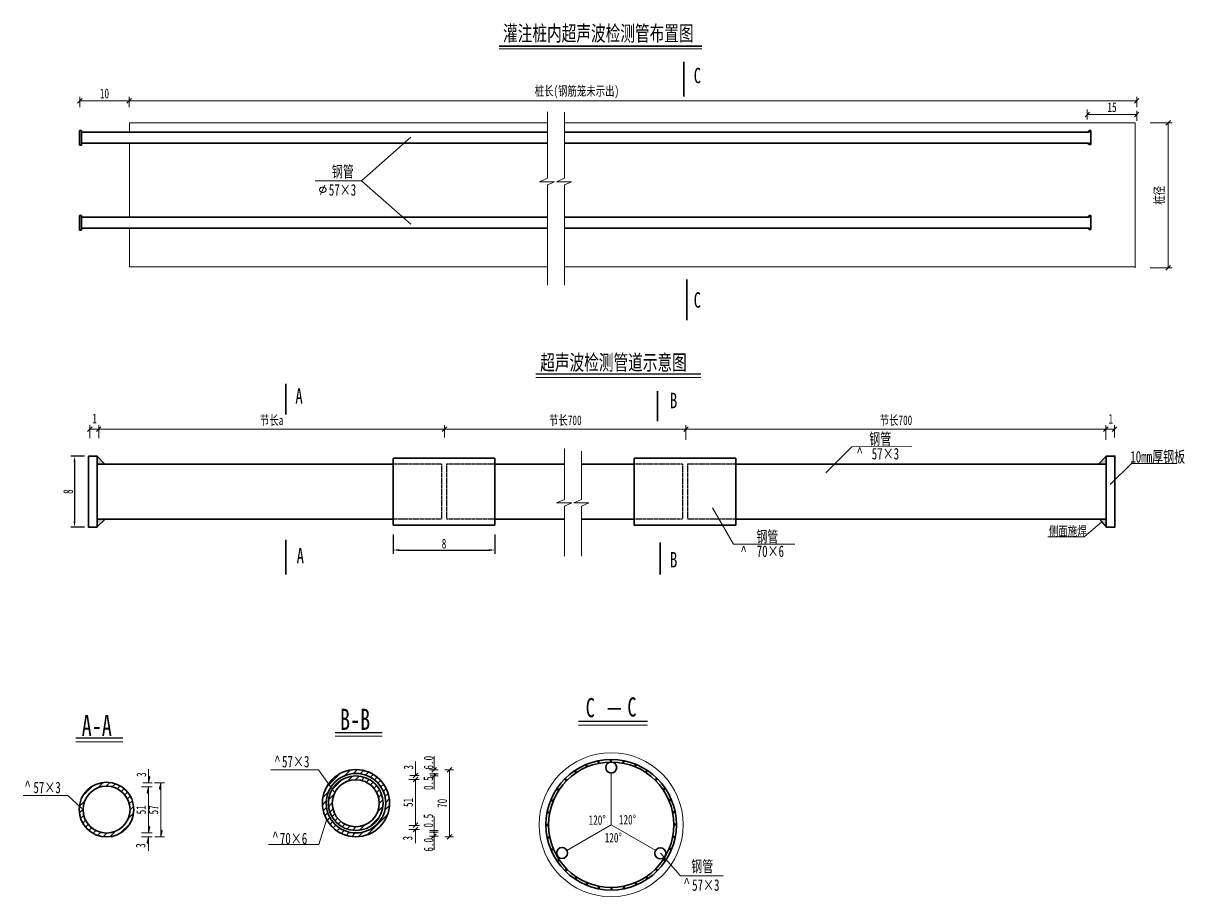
# Model space of a CAD drawing. Header units: millimetres. Extents: x 6150 to 57838, y -71710 to -30599.
# Drawn here: x 51759 to 52061.6, y -32619.8 to -32392.4 of the extents above; entities that cross this region are included whole.
import ezdxf
from ezdxf.enums import TextEntityAlignment as Align

# ---------------------------------------------------------------- set-up
doc = ezdxf.new("R2010")
doc.units = ezdxf.units.MM
doc.linetypes.add('DASHED', pattern=[19.05, 12.7, -6.35])
doc.layers.get('Defpoints').update_dxf_attribs({"color": 8, "lineweight": 15})
doc.layers.add('2', color=2, linetype='Continuous')
for name, color, linetype, lineweight in [('文字', 7, 'Continuous', 15), ('标注', 4, 'Continuous', 18), ('粗线', 3, 'Continuous', 35)]:
    doc.layers.add(name, color=color, linetype=linetype, lineweight=lineweight)
doc.styles.add('FSDB', font='fsdb_e.shx', dxfattribs={"width": 0.75, "bigfont": 'fsdb.shx'})
doc.styles.get("Standard").update_dxf_attribs({"font": '仿宋_GB2312.ttf', "width": 0.7})
doc.dimstyles.new('副本 1-150', dxfattribs={"dimscale": 0, "dimtxt": 2.5, "dimasz": 1.5, "dimexe": 1, "dimexo": 1, "dimgap": 0.4, "dimtad": 1, "dimdec": 0, "dimlfac": 0.1, "dimrnd": 0.1, "dimzin": 12, "dimdsep": 46, "dimtxsty": 'Standard', "dimcen": 2.5, "dimclrd": 256, "dimclre": 256, "dimclrt": 256, "dimadec": 4, "dimazin": 0, "dimtp": 2, "dimtm": 3, "dimtfac": 0.5, "dimtdec": 0, "dimtmove": 2, "dimatfit": 3, "dimfxl": 4, "dimfxlon": 1, "dimtvp": 0.7, "dimtolj": 1, "dimtzin": 12, "dimarcsym": 0})

# ---------------------------------------------------------------- blocks, each defined once
blk = doc.blocks.new('刘白')
blk.add_hatch(color=7).paths.add_polyline_path([(-0.8, 0.2), (-1, 0), (0, 0)])
at = {"color": 2}
blk.add_line((-1, 0), (-0.8, 0.2), dxfattribs=at)
at = {"color": 7}
for p, q in [((0, 0), (-1, 0)), ((-0.8, 0.2), (0, 0))]:
    blk.add_line(p, q, dxfattribs=at)
blk = doc.blocks.new('_Oblique')
at = {"color": 0, "linetype": 'ByBlock', "lineweight": -2}
blk.add_line((-0.5, -0.5), (0.5, 0.5), dxfattribs=at)
blk = doc.blocks.new('*D148')
at = {"lineweight": -2, "transparency": 16777216}
for p, q in [((51774.96, -32505.09), (51771.36, -32505.09)), ((51772.36, -32506.59), (51772.36, -32522.06)), ((51774.96, -32523.56), (51771.36, -32523.56))]:
    blk.add_line(p, q, dxfattribs=at)
at = {"transparency": 16777216}
for points in [[(51772.11, -32506.59), (51772.61, -32506.59), (51772.36, -32505.09)], [(51772.11, -32522.06), (51772.61, -32522.06), (51772.36, -32523.56)]]:
    blk.add_solid(points, dxfattribs=at)
at = {"layer": 'Defpoints', "color": 0, "transparency": 16777216}
for p in [(51775.96, -32505.09), (51772.36, -32523.56), (51775.96, -32523.56)]:
    blk.add_point(p, dxfattribs=at)
at = {"transparency": 16777216, "insert": (51770.7, -32514.33), "char_height": 2.503, "attachment_point": 5, "rotation": 90}
blk.add_mtext('\\A1;8', dxfattribs=at)
blk = doc.blocks.new('*D149')
at = {"lineweight": -2, "transparency": 16777216}
for p, q in [((51855.38, -32525.52), (51855.38, -32530.53)), ((51881.84, -32525.52), (51881.84, -32530.53)), ((51856.88, -32529.53), (51880.34, -32529.53))]:
    blk.add_line(p, q, dxfattribs=at)
at = {"transparency": 16777216}
for points in [[(51856.88, -32529.28), (51856.88, -32529.78), (51855.38, -32529.53)], [(51880.34, -32529.28), (51880.34, -32529.78), (51881.84, -32529.53)]]:
    blk.add_solid(points, dxfattribs=at)
at = {"layer": 'Defpoints', "color": 0, "transparency": 16777216}
for p in [(51855.38, -32522.77), (51881.84, -32523.08), (51881.84, -32529.53)]:
    blk.add_point(p, dxfattribs=at)
at = {"transparency": 16777216, "insert": (51868.61, -32527.88), "char_height": 2.503, "attachment_point": 5}
blk.add_mtext('\\A1;8', dxfattribs=at)

msp = doc.modelspace()

# ---------------------------------------------------------------- hatches: boundary and pattern name
at = {"layer": '文字'}
h = msp.add_hatch(color=256, dxfattribs=at)
h.paths.add_polyline_path([(51778.24, -32505.1), (51778.24, -32507.21), (51780.29, -32507.21)])
h.paths.add_polyline_path([(51778.24, -32523.52), (51780.31, -32521.46), (51778.24, -32521.46)])
h = msp.add_hatch(color=256, dxfattribs=at)
h.paths.add_polyline_path([(52039.12, -32507.21), (52041.1, -32507.21), (52041.1, -32505.09)])
h.paths.add_polyline_path([(52041.07, -32523.56), (52041.1, -32523.56), (52041.1, -32521.46), (52039.32, -32521.46)])
h = msp.add_hatch(dxfattribs=at)
h.set_pattern_fill('ANSI31', color=256, scale=10, style=0)
h.set_pattern_definition([(45, (52488.9945, -31881.9144), (-0.8838835, 0.8838835), [])])
h.paths.add_polyline_path([(51836.92, -32595.45, 1), (51854.42, -32595.45, 1)])
h.paths.add_polyline_path([(51853.42, -32595.45, -1), (51837.92, -32595.45, -1)], flags=16)
h = msp.add_hatch(dxfattribs=at)
h.set_pattern_fill('ANSI31', color=256, scale=10, style=0)
h.set_pattern_definition([(45, (52563.0448, -31878.8988), (-0.8838835, 0.8838835), [])])
h.paths.add_polyline_path([(51838.49, -32595.45, 1), (51852.74, -32595.45, 1)])
h.paths.add_polyline_path([(51851.74, -32595.45, -1), (51839.49, -32595.45, -1)], flags=16)
h = msp.add_hatch(dxfattribs=at)
h.set_pattern_fill('ANSI31', color=256, scale=10, style=0)
h.set_pattern_definition([(45, (52498.1192, -31880.5635), (-0.8838835, 0.8838835), [])])
h.paths.add_polyline_path([(51773.57, -32597.12, 1), (51787.82, -32597.12, 1)])
h.paths.add_polyline_path([(51786.82, -32597.12, -1), (51774.57, -32597.12, -1)], flags=16)
at = {"layer": '粗线'}
h = msp.add_hatch(dxfattribs=at)
h.set_pattern_fill('ANSI32', color=256, scale=0.01, style=0)
h.set_pattern_definition([(45, (-451880.57106, -3826263.82372), (-0.067351920908, 0.067351920908), []), (45, (-451880.52616, -3826263.82372), (-0.067351920908, 0.067351920908), [])])
h.paths.add_polyline_path([(52036.21, -32420.73), (52036.64, -32420.73), (52036.64, -32420.31)])
h = msp.add_hatch(dxfattribs=at)
h.set_pattern_fill('ANSI32', color=256, scale=0.01, style=0)
h.set_pattern_definition([(315, (-451880.57106, 3761419.53937), (-0.067351920908, -0.067351920908), []), (315, (-451880.52616, 3761419.53937), (-0.067351920908, -0.067351920908), [])])
h.paths.add_polyline_path([(52036.64, -32423.98), (52036.21, -32423.56), (52036.64, -32423.56)])
h = msp.add_hatch(dxfattribs=at)
h.set_pattern_fill('ANSI32', color=256, scale=0.01, style=0)
h.set_pattern_definition([(45, (-451880.57106, -3826285.9467), (-0.067351920908, 0.067351920908), []), (45, (-451880.52616, -3826285.9467), (-0.067351920908, 0.067351920908), [])])
h.paths.add_polyline_path([(52036.64, -32442.43), (52036.21, -32442.85), (52036.64, -32442.85)])
h = msp.add_hatch(dxfattribs=at)
h.set_pattern_fill('ANSI32', color=256, scale=0.01, style=0)
h.set_pattern_definition([(315, (-451880.57106, 3761397.41639), (-0.067351920908, -0.067351920908), []), (315, (-451880.52616, 3761397.41639), (-0.067351920908, -0.067351920908), [])])
h.paths.add_polyline_path([(52036.64, -32446.1), (52036.21, -32445.68), (52036.64, -32445.68)])

# ---------------------------------------------------------------- linework, layer by layer
at = {"color": 2}
for p, q in [((52039.12, -32507.21), (52041.1, -32505.09)), ((51778.2, -32523.56), (51780.31, -32521.46)), ((52039.32, -32521.46), (52041.07, -32523.55))]:
    msp.add_line(p, q, dxfattribs=at)
at = {"linetype": 'Continuous', "lineweight": -2, "const_width": 0.25}
for points in [[(51865.91, -32587.78, 1), (51866.16, -32587.78, 1)], [(51865.91, -32603.02, 1), (51866.16, -32603.02, 1)]]:
    msp.add_lwpolyline(points, format="xyb", close=True, dxfattribs=at)
at = {"layer": '2', "color": 1}
for p, q in [((51892.54, -32483.64), (51935.5, -32483.64)), ((51903.61, -32574.11), (51921.61, -32574.11)), ((51840.27, -32577.03), (51852.48, -32577.03)), ((51772.71, -32578.47), (51784.9, -32578.47))]:
    msp.add_line(p, q, dxfattribs=at)
at = {"layer": '2', "linetype": 'DASHED', "ltscale": 0.01}
for p, q in [((51867.93, -32507.21), (51855.38, -32507.21)), ((51867.93, -32507.21), (51867.93, -32521.46)), ((51881.84, -32507.21), (51869.29, -32507.21)), ((51869.29, -32507.21), (51869.29, -32521.46)), ((51930.7, -32507.21), (51918.14, -32507.21)), ((51930.7, -32507.21), (51930.7, -32521.46)), ((51944.61, -32507.21), (51932.05, -32507.21)), ((51932.05, -32507.21), (51932.05, -32521.46)), ((51867.93, -32521.46), (51855.38, -32521.46)), ((51881.84, -32521.46), (51869.29, -32521.46)), ((51930.7, -32521.46), (51918.14, -32521.46)), ((51944.61, -32521.46), (51932.05, -32521.46))]:
    msp.add_line(p, q, dxfattribs=at)
at = {"layer": '文字'}
for p, q in [((51882.96, -32399.04), (51935.75, -32399.04)), ((51773.73, -32414.2), (51773.73, -32411.56)), ((51773.73, -32412.56), (51786.58, -32412.56)), ((51786.58, -32414.2), (51786.58, -32411.56)), ((51786.58, -32414.2), (51786.58, -32411.56)), ((51786.58, -32412.56), (52049.04, -32412.56)), ((52049.04, -32414.2), (52049.04, -32411.56)), ((52049.04, -32414.2), (52049.04, -32411.56)), ((51895.53, -32415.44), (51895.53, -32432.73)), ((51899.98, -32415.56), (51899.98, -32432.73)), ((52036.18, -32417.48), (52036.18, -32414.84)), ((52036.18, -32417.48), (52036.18, -32414.84)), ((52036.18, -32416.16), (52049.04, -32416.16)), ((52049.04, -32417.8), (52049.04, -32415.16)), ((52049.04, -32417.8), (52049.04, -32415.16)), ((51786.64, -32418.29), (51895.53, -32418.29)), ((51786.64, -32418.29), (51786.64, -32420.73)), ((51899.98, -32418.29), (52048.64, -32418.29)), ((52048.64, -32418.29), (52048.64, -32456.06)), ((52052.59, -32418.29), (52058.26, -32418.29)), ((52057.26, -32418.29), (52057.26, -32456.06)), ((51847.09, -32433.4), (51859.95, -32422.06)), ((51786.64, -32423.56), (51786.64, -32442.85)), ((51835.04, -32433.4), (51847.09, -32433.4)), ((51837.55, -32434.55), (51836.46, -32436.97)), ((51847.09, -32433.4), (51859.95, -32444.73)), ((51893.49, -32433.64), (51895.54, -32432.73)), ((51897.4, -32433.64), (51893.49, -32433.64)), ((51894.2, -32433.64), (51897.4, -32433.64)), ((51897.4, -32433.64), (51895.53, -32434.48)), ((51895.53, -32434.48), (51895.53, -32460.59)), ((51897.93, -32433.64), (51899.99, -32432.73)), ((51901.84, -32433.64), (51897.93, -32433.64)), ((51898.64, -32433.64), (51901.84, -32433.64)), ((51901.84, -32433.64), (51899.98, -32434.48)), ((51899.98, -32434.48), (51899.98, -32460.59)), ((51786.64, -32445.76), (51786.64, -32455.79)), ((51786.64, -32455.79), (51895.53, -32455.79)), ((51899.98, -32455.79), (52048.64, -32455.79)), ((52052.59, -32456.06), (52058.26, -32456.06)), ((51892.54, -32484.64), (51935.5, -32484.64)), ((51776.38, -32500.45), (51776.38, -32497.05)), ((51776.38, -32498.05), (51868.75, -32498.05)), ((51778.65, -32500.45), (51778.65, -32497.05)), ((51778.65, -32500.26), (51778.65, -32497.05)), ((51778.65, -32498.05), (51782.25, -32498.05)), ((51868.75, -32500.26), (51868.75, -32497.05)), ((51868.75, -32500.26), (51868.75, -32497.05)), ((51868.75, -32498.05), (51931.64, -32498.05)), ((51931.64, -32500.26), (51931.64, -32497.05)), ((51931.64, -32500.82), (51931.64, -32497.05)), ((51931.64, -32498.05), (52043.27, -32498.05)), ((52039.21, -32498.05), (52037.41, -32498.05)), ((52041.01, -32500.82), (52041.01, -32497.05)), ((52041.01, -32500.26), (52041.01, -32497.05)), ((52043.27, -32500.26), (52043.27, -32497.05)), ((51778.23, -32505.09), (51780.29, -32507.21)), ((51899.98, -32503.09), (51899.99, -32516.36)), ((51904.44, -32503.75), (51904.44, -32516.36)), ((51968.05, -32509.47), (51974.86, -32502.67)), ((51974.86, -32502.67), (51990.44, -32502.6)), ((52042.16, -32512.49), (52047.66, -32506.99)), ((52047.66, -32506.99), (52059.48, -32506.99)), ((51897.95, -32517.27), (51900, -32516.36)), ((51902.39, -32517.27), (51904.45, -32516.36)), ((51901.86, -32517.27), (51897.95, -32517.27)), ((51898.66, -32517.27), (51901.86, -32517.27)), ((51901.86, -32517.27), (51899.99, -32518.11)), ((51899.99, -32518.11), (51899.99, -32531.16)), ((51906.3, -32517.27), (51902.39, -32517.27)), ((51903.1, -32517.27), (51906.3, -32517.27)), ((51906.3, -32517.27), (51904.44, -32518.11)), ((51904.44, -32518.11), (51904.44, -32531.16)), ((51938.56, -32518.53), (51944.02, -32528)), ((52039.89, -32522.31), (52035.34, -32526.08)), ((52035.34, -32526.08), (52025.92, -32526.08)), ((51944.02, -32528), (51960.01, -32528)), ((51903.61, -32575.11), (51921.61, -32575.11)), ((51772.71, -32579.47), (51784.9, -32579.47)), ((51840.27, -32578.03), (51852.48, -32578.03)), ((51866.04, -32584.98), (51866.04, -32583.18)), ((51791.6, -32588.35), (51791.6, -32586.55)), ((51823.47, -32586.73), (51835.9, -32586.73)), ((51835.9, -32586.73), (51839.96, -32592.47)), ((51861.17, -32588.23), (51861.17, -32584.63)), ((51864.82, -32586.78), (51867.04, -32586.78)), ((51866.04, -32586.78), (51866.04, -32584.18)), ((51868.83, -32586.78), (51871.05, -32586.78)), ((51870.05, -32586.78), (51870.05, -32604.19)), ((51859.4, -32589.26), (51862.17, -32589.26)), ((51859.74, -32588.23), (51862.17, -32588.23)), ((51859.74, -32589.26), (51862.17, -32589.26)), ((51861.17, -32589.26), (51861.17, -32601.24)), ((51864.82, -32587.78), (51867.04, -32587.78)), ((51864.82, -32587.78), (51867.04, -32587.78)), ((51864.99, -32588.29), (51867.04, -32588.29)), ((51866.04, -32588.29), (51866.04, -32591.89)), ((51866.04, -32589.58), (51866.04, -32591.38)), ((51912.15, -32601.06), (51912.15, -32587.59)), ((51789.83, -32591.18), (51792.6, -32591.18)), ((51790.17, -32590.15), (51792.6, -32590.15)), ((51790.17, -32591.18), (51792.6, -32591.18)), ((51793.23, -32590.15), (51795.83, -32590.15)), ((51794.83, -32591.95), (51794.83, -32602.41)), ((51861.17, -32591.06), (51861.17, -32592.86)), ((51759, -32593.47), (51770.61, -32593.47)), ((51770.61, -32593.47), (51774.24, -32596.83)), ((51791.6, -32592.98), (51791.6, -32594.78)), ((51791.6, -32592.98), (51791.6, -32601.36)), ((51866.04, -32600.72), (51866.04, -32598.92)), ((51791.62, -32601.36), (51791.62, -32599.56)), ((51838.09, -32599.48), (51836.01, -32606.2)), ((51859.4, -32601.24), (51862.17, -32601.24)), ((51859.4, -32601.24), (51862.19, -32601.24)), ((51866.04, -32602.52), (51866.04, -32599.42)), ((51912.15, -32601.06), (51900.61, -32607.72)), ((51912.15, -32601.06), (51912.15, -32601.06)), ((51912.15, -32601.06), (51923.75, -32607.75)), ((51789.83, -32603.16), (51792.6, -32603.16)), ((51789.83, -32603.16), (51792.62, -32603.16)), ((51789.83, -32604.21), (51792.62, -32604.21)), ((51793.24, -32604.21), (51795.83, -32604.21)), ((51859.4, -32602.29), (51862.19, -32602.29)), ((51861.19, -32602.29), (51861.19, -32605.89)), ((51864.82, -32602.52), (51867.04, -32602.52)), ((51864.82, -32603.02), (51867.04, -32603.02)), ((51864.82, -32604.03), (51867.04, -32604.03)), ((51864.99, -32603.02), (51867.04, -32603.02)), ((51866.04, -32603.02), (51866.04, -32602.52)), ((51866.04, -32604.03), (51866.04, -32603.02)), ((51866.04, -32604.03), (51866.04, -32606.62)), ((51868.83, -32604.19), (51871.05, -32604.19)), ((51791.62, -32606.01), (51791.62, -32607.81)), ((51836.01, -32606.2), (51822.89, -32606.2)), ((51866.04, -32605.83), (51866.04, -32607.63)), ((51898.15, -32609.14), (51898.03, -32609.21)), ((51930.23, -32614.39), (51924.96, -32608.49)), ((51926.21, -32609.17), (51926.27, -32609.21)), ((51930.23, -32614.39), (51941.32, -32614.39))]:
    msp.add_line(p, q, dxfattribs=at)
msp.add_lwpolyline([(51836.17, -32435.74, 0.12091), (51836.23, -32436, 0.105127), (51836.42, -32436.22, 0.088509), (51836.69, -32436.37, 0.079519), (51837.03, -32436.42, 0.079519), (51837.37, -32436.37, 0.088509), (51837.64, -32436.22, 0.105127), (51837.83, -32436, 0.12091), (51837.89, -32435.74, 0.12091), (51837.83, -32435.49, 0.105127), (51837.64, -32435.26, 0.088509), (51837.37, -32435.11, 0.079519), (51837.03, -32435.06, 0.079519), (51836.69, -32435.11, 0.088509), (51836.42, -32435.26, 0.105127), (51836.23, -32435.49, 0.12091)], format="xyb", close=True, dxfattribs=at)
at = {"layer": '文字', "const_width": 0.324}
for points in [[(51905.57, -32585.76, 1), (51905.87, -32585.63, 1)], [(51908.68, -32584.76, 1), (51909, -32584.7, 1)], [(51911.92, -32584.4, 1), (51912.25, -32584.4, 1)], [(51915.18, -32584.68, 1), (51915.5, -32584.74, 1)], [(51918.32, -32585.58, 1), (51918.61, -32585.71, 1)], [(51921.22, -32587.08, 1), (51921.49, -32587.26, 1)], [(51900.21, -32589.44, 1), (51900.44, -32589.21, 1)], [(51902.71, -32587.33, 1), (51902.98, -32587.15, 1)], [(51923.77, -32589.12, 1), (51924, -32589.35, 1)], [(51898.18, -32591.99, 1), (51898.36, -32591.72, 1)], [(51925.87, -32591.61, 1), (51926.05, -32591.88, 1)], [(51896.68, -32594.89, 1), (51896.8, -32594.59, 1)], [(51927.45, -32594.47, 1), (51927.58, -32594.77, 1)], [(51895.77, -32598.03, 1), (51895.83, -32597.71, 1)], [(51928.44, -32597.58, 1), (51928.51, -32597.9, 1)], [(51895.5, -32601.28, 1), (51895.5, -32600.96, 1)], [(51928.81, -32600.83, 1), (51928.81, -32601.15, 1)], [(51895.86, -32604.53, 1), (51895.8, -32604.21, 1)], [(51928.53, -32604.08, 1), (51928.47, -32604.4, 1)], [(51896.85, -32607.64, 1), (51896.73, -32607.34, 1)], [(51927.63, -32607.22, 1), (51927.5, -32607.52, 1)], [(51898.43, -32610.5, 1), (51898.25, -32610.23, 1)], [(51926.13, -32610.12, 1), (51925.95, -32610.39, 1)], [(51900.53, -32613, 1), (51900.31, -32612.77, 1)], [(51924.09, -32612.67, 1), (51923.86, -32612.9, 1)], [(51903.09, -32615.03, 1), (51902.82, -32614.85, 1)], [(51905.99, -32616.53, 1), (51905.69, -32616.41, 1)], [(51909.12, -32617.44, 1), (51908.81, -32617.37, 1)], [(51915.62, -32617.35, 1), (51915.31, -32617.41, 1)], [(51918.74, -32616.36, 1), (51918.44, -32616.48, 1)], [(51921.59, -32614.78, 1), (51921.32, -32614.96, 1)], [(51912.38, -32617.71, 1), (51912.05, -32617.71, 1)]]:
    msp.add_lwpolyline(points, format="xyb", close=True, dxfattribs=at)
at = {"layer": '文字'}
msp.add_circle((51912.15, -32601.06), 18.75, dxfattribs=at)
at = {"layer": '粗线', "color": 1}
msp.add_line((51882.96, -32398.37), (51935.73, -32398.37), dxfattribs=at)
at = {"layer": '粗线'}
for p, q in [((51931.07, -32402.42), (51931.07, -32411.49)), ((51774.14, -32420.31), (51773.62, -32420.31)), ((51773.62, -32420.31), (51773.62, -32424.11)), ((51774.14, -32420.31), (51774.14, -32424.11)), ((52036.21, -32420.73), (52036.64, -32420.31)), ((52036.64, -32420.31), (52037.12, -32420.31)), ((52036.64, -32420.31), (52036.64, -32420.73)), ((52037.12, -32420.31), (52037.12, -32423.98)), ((51895.53, -32420.73), (51774.14, -32420.73)), ((52036.64, -32420.73), (51899.98, -32420.73)), ((51773.62, -32424.11), (51774.14, -32424.11)), ((51895.53, -32423.56), (51774.14, -32423.56)), ((52036.64, -32423.56), (51899.98, -32423.56)), ((52036.21, -32423.56), (52036.64, -32423.98)), ((52036.64, -32423.98), (52036.64, -32423.56)), ((52036.64, -32423.98), (52037.12, -32423.98)), ((51773.62, -32442.43), (51773.62, -32446.23)), ((51774.14, -32442.43), (51773.62, -32442.43)), ((51774.14, -32442.43), (51774.14, -32446.23)), ((51895.53, -32442.85), (51774.14, -32442.85)), ((52036.64, -32442.85), (51899.98, -32442.85)), ((52036.21, -32442.85), (52036.64, -32442.43)), ((52036.64, -32442.43), (52037.12, -32442.43)), ((52036.64, -32442.43), (52036.64, -32442.85)), ((52037.12, -32442.43), (52037.12, -32446.1)), ((51773.62, -32446.23), (51774.14, -32446.23)), ((51895.53, -32445.76), (51774.14, -32445.76)), ((52036.64, -32445.76), (51899.98, -32445.76)), ((52036.21, -32445.68), (52036.64, -32446.1)), ((52036.64, -32446.1), (52036.64, -32445.68)), ((52036.64, -32446.1), (52037.12, -32446.1)), ((51931.83, -32459.08), (51931.83, -32469.65)), ((51827.4, -32486.23), (51827.4, -32494.26)), ((51924.19, -32496.01), (51924.19, -32488.14)), ((51855.38, -32507.21), (51778.24, -32507.21)), ((51855.38, -32505.58), (51855.38, -32523.08)), ((51881.84, -32505.58), (51881.84, -32523.08)), ((51899.99, -32507.21), (51881.84, -32507.21)), ((51918.14, -32507.21), (51904.44, -32507.21)), ((51918.14, -32505.58), (51918.14, -32523.08)), ((51944.61, -32505.58), (51944.61, -32523.08)), ((52041.1, -32507.21), (51944.61, -32507.21)), ((52041.1, -32505.58), (52041.1, -32523.08)), ((51855.38, -32521.46), (51778.24, -32521.46)), ((51899.99, -32521.46), (51881.84, -32521.46)), ((51918.14, -32521.46), (51904.44, -32521.46)), ((52041.1, -32521.46), (51944.61, -32521.46)), ((51827.4, -32526.84), (51827.4, -32535.9)), ((51924.95, -32527.6), (51924.95, -32535.9))]:
    msp.add_line(p, q, dxfattribs=at)
for points in [[(51775.96, -32505.09), (51778.24, -32505.09), (51778.24, -32523.56), (51775.96, -32523.56)], [(52041.1, -32505.09), (52043.38, -32505.09), (52043.38, -32523.56), (52041.1, -32523.56)]]:
    msp.add_lwpolyline(points, close=True, dxfattribs=at)
for points in [[(51881.84, -32505.58), (51855.38, -32505.58)], [(51944.61, -32505.58), (51918.14, -32505.58)], [(51881.84, -32522.63), (51881.84, -32523.08), (51855.38, -32523.08), (51855.38, -32522.46)], [(51944.61, -32522.63), (51944.61, -32523.08), (51918.14, -32523.08), (51918.14, -32522.46)]]:
    msp.add_lwpolyline(points, dxfattribs=at)
for centre, radius in [((51845.67, -32595.45), 8.75), ((51912.15, -32601.06), 17), ((51912.15, -32601.06), 16.32), ((51912.16, -32586.16), 1.43), ((51845.67, -32595.45), 7.75), ((51845.62, -32595.45), 7.12), ((51845.62, -32595.45), 6.12), ((51780.69, -32597.12), 7.12), ((51780.69, -32597.12), 6.12), ((51899.37, -32608.41), 1.43), ((51924.96, -32608.49), 1.43)]:
    msp.add_circle(centre, radius, dxfattribs=at)

# ---------------------------------------------------------------- block references
at = {"layer": '文字'}
for name, p, xscale, yscale, zscale, rotation in [('_Oblique', (51773.73, -32412.56), 1.200000000000003, 1.200000000000003, 1.200000000000003, 180), ('_Oblique', (51786.58, -32412.56), 1.200000000000003, 1.200000000000003, 1.200000000000003, 180), ('_Oblique', (52049.04, -32412.56), 1.199999999999989, 1.199999999999989, 1.199999999999989, 180), ('_Oblique', (52036.18, -32416.16), 1.199999999999989, 1.199999999999989, 1.199999999999989, 180), ('_Oblique', (52049.04, -32416.16), 1.199999999999989, 1.199999999999989, 1.199999999999989, 180), ('_Oblique', (52057.26, -32418.29), 1.199999999999989, 1.199999999999989, 1.199999999999989, 180), ('_Oblique', (52057.26, -32456.06), 1.199999999999989, 1.199999999999989, 1.199999999999989, 180), ('_Oblique', (51776.38, -32498.05), 1.199999999999989, 1.199999999999989, 1.199999999999989, 180), ('_Oblique', (51778.65, -32498.05), 1.199999999999989, 1.199999999999989, 1.199999999999989, 180), ('_Oblique', (51868.75, -32498.05), 1.199999999999989, 1.199999999999989, 1.199999999999989, 180), ('_Oblique', (51931.64, -32498.05), 1.199999999999989, 1.199999999999989, 1.199999999999989, 180), ('_Oblique', (52041.01, -32498.05), 1.199999999999989, 1.199999999999989, 1.199999999999989, 180), ('_Oblique', (52043.27, -32498.05), 1.199999999999989, 1.199999999999989, 1.199999999999989, 180), ('_Oblique', (51866.04, -32586.78), 1.199999999999989, 1.199999999999989, 1.199999999999989, 180), ('_Oblique', (51870.05, -32586.78), 1.199999999999989, 1.199999999999989, 1.199999999999989, 180), ('刘白', (51791.6, -32590.15), 1.799999999813735, 1.799999999813735, 1.799999999813735, 270), ('_Oblique', (51861.17, -32588.23), 1.199999999999989, 1.199999999999989, 1.199999999999989, 180), ('_Oblique', (51861.17, -32589.26), 1.199999999999989, 1.199999999999989, 1.199999999999989, 180), ('_Oblique', (51866.04, -32588.29), 1.199999999999989, 1.199999999999989, 1.199999999999989, 180), ('刘白', (51791.6, -32591.18), 1.799999999813735, 1.799999999813735, 1.799999999813735, 90), ('刘白', (51791.6, -32591.18), 1.799999999813735, 1.799999999813735, 1.799999999813735, 90), ('刘白', (51794.83, -32590.15), 1.799999999813735, 1.799999999813735, 1.799999999813735, 90), ('刘白', (51791.6, -32603.16), 1.799999999813735, 1.799999999813735, 1.799999999813735, 270), ('刘白', (51791.62, -32603.16), 1.799999999813735, 1.799999999813735, 1.799999999813735, 270), ('_Oblique', (51861.19, -32601.17), 1.199999999999989, 1.199999999999989, 1.199999999999989, 180), ('_Oblique', (51861.19, -32602.29), 1.199999999999989, 1.199999999999989, 1.199999999999989, 180), ('刘白', (51791.62, -32604.21), 1.799999999813735, 1.799999999813735, 1.799999999813735, 90), ('刘白', (51794.83, -32604.21), 1.799999999813735, 1.799999999813735, 1.799999999813735, 270), ('_Oblique', (51865.93, -32604.03), 1.199999999999989, 1.199999999999989, 1.199999999999989, 180), ('_Oblique', (51870.05, -32604.19), 1.199999999999989, 1.199999999999989, 1.199999999999989, 180)]:
    msp.add_blockref(name, p, dxfattribs=dict(at, xscale=xscale, yscale=yscale, zscale=zscale, rotation=rotation))

# ---------------------------------------------------------------- texts
at = {"layer": '文字', "width": 0.7}
for s, height, p in [('C', 4, (51933.65, -32407.99)), ('C', 4, (51933.65, -32466.43)), ('A', 4, (51829.89, -32491.4)), ('B', 4, (51927.46, -32492.6)), ('A', 4, (51830.22, -32533.01)), ('B', 4, (51927.48, -32534.06)), ('C', 5, (51905.51, -32573.06)), ('C', 5, (51916.37, -32572.89)), ('B-B', 5.5, (51841.51, -32576.37)), ('－', 5, (51910.61, -32573.46)), ('A-A', 5.5, (51774.22, -32577.98)), ('120°', 2.5, (51906.28, -32601.08)), ('120°', 2.5, (51914.17, -32600.98)), ('120°', 2.5, (51910.47, -32605.67))]:
    msp.add_text(s, height=height, dxfattribs=at).set_placement(p)
for s, height, p in [('钢管', 3, (51842.24, -32432.49)), ('  57×3', 3, (51840.73, -32437.26)), ('钢管', 3, (51982.24, -32502.11)), ('  57×3', 3, (51982.16, -32505.94)), ('10mm厚钢板', 3, (52054.51, -32506.75)), ('侧面施焊', 2.5, (52031.08, -32525.85)), ('钢管', 3, (51952.82, -32527.55)), ('  70×6', 3, (51952.18, -32531.34)), ('  57×3', 3, (51828.55, -32586.11)), ('  57×3', 3, (51763.78, -32592.84)), ('  70×6', 3, (51827.98, -32606.12)), ('钢管', 3, (51935.87, -32613.39)), ('  57×3', 3, (51935.37, -32618.25))]:
    msp.add_text(s, height=height, dxfattribs=at).set_placement(p, align=Align.CENTER)
at = {"layer": '文字', "style": 'FSDB', "width": 0.7}
for p in [(51976.89, -32505.79), (51946.65, -32531.48), (51825.2, -32586.08), (51760.13, -32592.59), (51824.66, -32605.82), (51931.83, -32617.88)]:
    msp.add_text('^ ', height=3, dxfattribs=at).set_placement(p, align=Align.CENTER)
at = {"layer": '文字', "char_height": 2.5, "attachment_point": 5}
for s, insert in [('\\A1;10', (51780.16, -32410.66)), ('\\A1;15', (52042.61, -32414.26)), ('\\A1;1', (51777.6, -32495.27)), ('\\A1;节长a', (51823.7, -32495.87)), ('\\A1;节长700', (51900.2, -32495.87)), ('\\A1;节长700', (51986.33, -32495.87)), ('\\A1;1', (52042.3, -32495.35))]:
    msp.add_mtext(s, dxfattribs=dict(at, insert=insert))
at = {"layer": '文字', "insert": (51903.22, -32410.33), "char_height": 2.5, "attachment_point": 5, "line_spacing_factor": 1.44}
msp.add_mtext('\\A1;桩长(钢筋笼未示出)', dxfattribs=at)
at = {"layer": '文字', "char_height": 2.5, "attachment_point": 5, "rotation": 90}
for s, insert in [('\\A1;桩径  ', (52055.05, -32437.17)), ('\\A1;6.0', (51864.6, -32584.91)), ('\\A1;3', (51859.35, -32586.09)), ('\\A1;3', (51789.78, -32588.01)), ('\\A1;0.5', (51864.54, -32590.22)), ('\\A1;51', (51859.27, -32595.25)), ('\\A1;70', (51868.15, -32595.49)), ('\\A1;51', (51789.7, -32597.17)), ('\\A1;57', (51792.93, -32597.18)), ('\\A1;0.5', (51864.54, -32600.01)), ('\\A1;3', (51859.15, -32604.56)), ('\\A1;6.0', (51864.6, -32606.28)), ('\\A1;3', (51789.58, -32606.48))]:
    msp.add_mtext(s, dxfattribs=dict(at, insert=insert))
at = {"layer": '标注', "color": 7, "linetype": 'Continuous', "width": 0.7}
for s, p in [('灌注桩内超声波检测管布置图', (51883.98, -32397)), ('超声波检测管道示意图', (51893.66, -32482.69))]:
    msp.add_text(s, height=4, dxfattribs=at).set_placement(p)

# ---------------------------------------------------------------- dimensions: what is measured, and where the dimension line sits
dim = msp.add_linear_dim(base=(51772.36, -32523.56), p1=(51775.96, -32505.09), p2=(51775.96, -32523.56), angle=90, text='8', dimstyle='副本 1-150', override={"dimscale": 1.001355, "dimarcsym": 2})
dim.commit()
dim.dimension.update_dxf_attribs({"geometry": '*D148', "text_midpoint": (51770.7, -32514.33)})
dim = msp.add_linear_dim(base=(51881.84, -32529.53), p1=(51855.38, -32522.77), p2=(51881.84, -32523.08), text='8', dimstyle='副本 1-150', override={"dimscale": 1.001355, "dimarcsym": 2})
dim.commit()
dim.dimension.update_dxf_attribs({"geometry": '*D149', "text_midpoint": (51868.61, -32527.88)})

doc.saveas('drawing.dxf')
